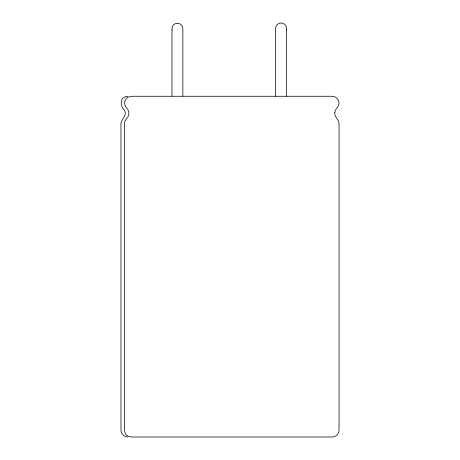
<?xml version="1.0" encoding="UTF-8"?>
<svg xmlns="http://www.w3.org/2000/svg" width="460" height="460" viewBox="0 0 460 460"><rect width="100%" height="100%" fill="white"/><g stroke="black" fill="none" stroke-linecap="round" stroke-linejoin="round"><path stroke-width="0.69" d="M127.782 96.266C119.479 96.744 119.807 105.852 124.62 110.377C127.293 115.495 121.371 118.933 120.963 123.527L120.963 430.186C120.94 433.832 124.131 437.023 127.782 437M286.563 29.566L286.563 96.6M275.661 96.6L275.661 28.451A5.451 5.451 0 0 1 281.819 23.046A5.451 5.451 0 0 1 286.379 29.865M182.861 96.129L182.861 28.698A5.451 5.451 0 0 0 176.697 23.293A5.451 5.451 0 0 0 172.143 30.113M171.959 29.814L171.959 96.129M334.868 112.303C333.793 116.863 339.054 119.261 339.037 123.527L339.037 430.186C339.06 433.832 335.869 437.023 332.218 437L131.595 437L127.96 436.086A6.814 6.814 0 0 1 124.556 430.186L124.556 123.527A6.814 6.814 0 0 1 126.552 118.709A7.642 7.642 0 0 0 128.208 116.225L128.547 115.282A7.141 7.141 0 0 0 128.547 111.326L128.208 110.377A7.642 7.642 0 0 0 126.552 107.899A6.814 6.814 0 0 1 127.96 97.181L131.595 96.266L332.218 96.266C336.536 96.186 339.997 100.694 338.801 104.845C337.991 107.6 335.024 109.256 334.868 112.303"/></g></svg>
